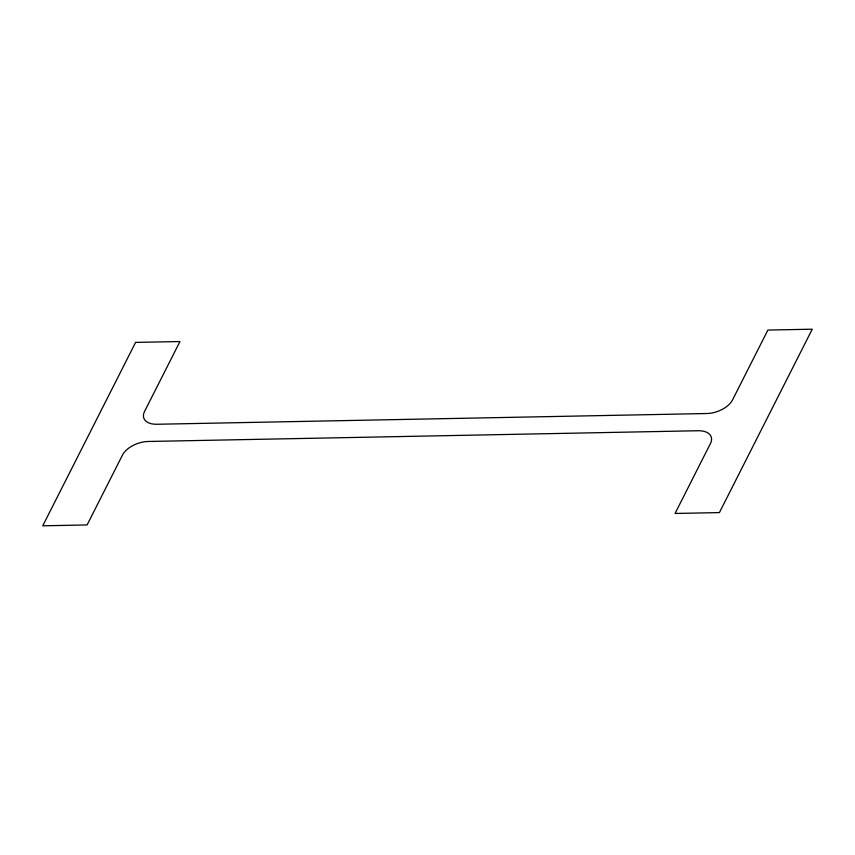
<?xml version="1.0" encoding="UTF-8"?>
<svg xmlns="http://www.w3.org/2000/svg" width="855" height="855" viewBox="0 0 855 855"><rect width="100%" height="100%" fill="white"/><g stroke="black" fill="none" stroke-linecap="round" stroke-linejoin="round"><path stroke-width="1.28" d="M135.592 342.406L42.75 525.804L87.114 524.938L122.489 455.042A20.948 11.831 -19.8 0 1 148.139 441.479L698.14 430.738A20.948 11.831 -19.8 0 1 710.43 443.563L675.055 513.46L719.408 512.594L812.25 329.196L767.886 330.062L732.511 399.958A20.948 11.831 -19.8 0 1 706.861 413.521L156.86 424.262A20.948 11.831 -19.8 0 1 144.57 411.437L179.945 341.54L135.592 342.406"/></g></svg>
